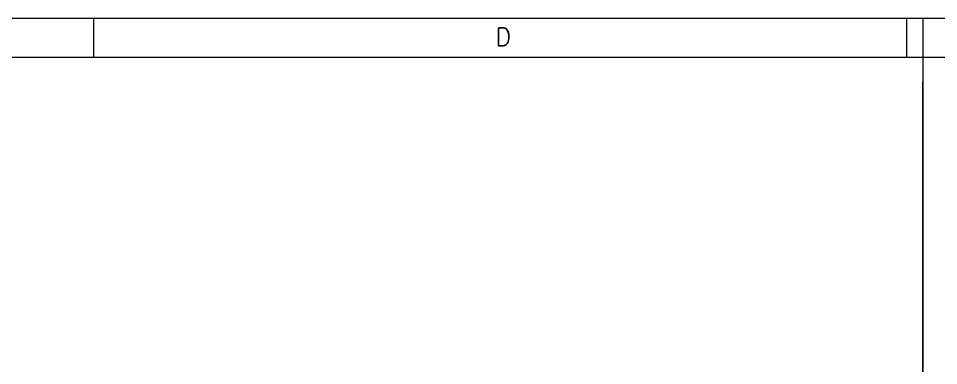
# Model space of a CAD drawing. Header units: millimetres. Extents: x 0 to 594, y 0 to 420.
# Drawn here: x 290.3 to 403.5, y 377.1 to 419.8 of the extents above; entities that cross this region are included whole.
import ezdxf

# ---------------------------------------------------------------- set-up
doc = ezdxf.new("R2010")
doc.units = ezdxf.units.MM
doc.linetypes.add('SLD-Durchgehend', pattern=[0])
doc.layers.add('SLD-0', color=7, linetype='SLD-Durchgehend')
doc.styles.add('SLDTEXTSTYLE1', font='simplex_.ttf', dxfattribs={"width": 0.95})

msp = doc.modelspace()

# ---------------------------------------------------------------- linework, layer by layer
at = {"color": 7, "linetype": 'SLD-Durchgehend', "lineweight": 0}
for p, q in [((593.59875, 419.8), (0.19875, 419.8)), ((299.59875, 415), (299.59875, 419.8)), ((399.59875, 415), (399.59875, 419.8)), ((401.59875, 419.8), (401.59875, 412)), ((588.59875, 415), (24.59875, 415))]:
    msp.add_line(p, q, dxfattribs=at)
at = {"layer": 'SLD-0'}
msp.add_line((401.59875, 53), (401.59875, 412), dxfattribs=at)

# ---------------------------------------------------------------- texts
at = {"color": 7, "linetype": 'Continuous', "lineweight": 0, "insert": (349.0287, 418.64823), "char_height": 2.2, "attachment_point": 1, "style": 'SLDTEXTSTYLE1'}
msp.add_mtext('D', dxfattribs=at)

doc.saveas('drawing.dxf')
